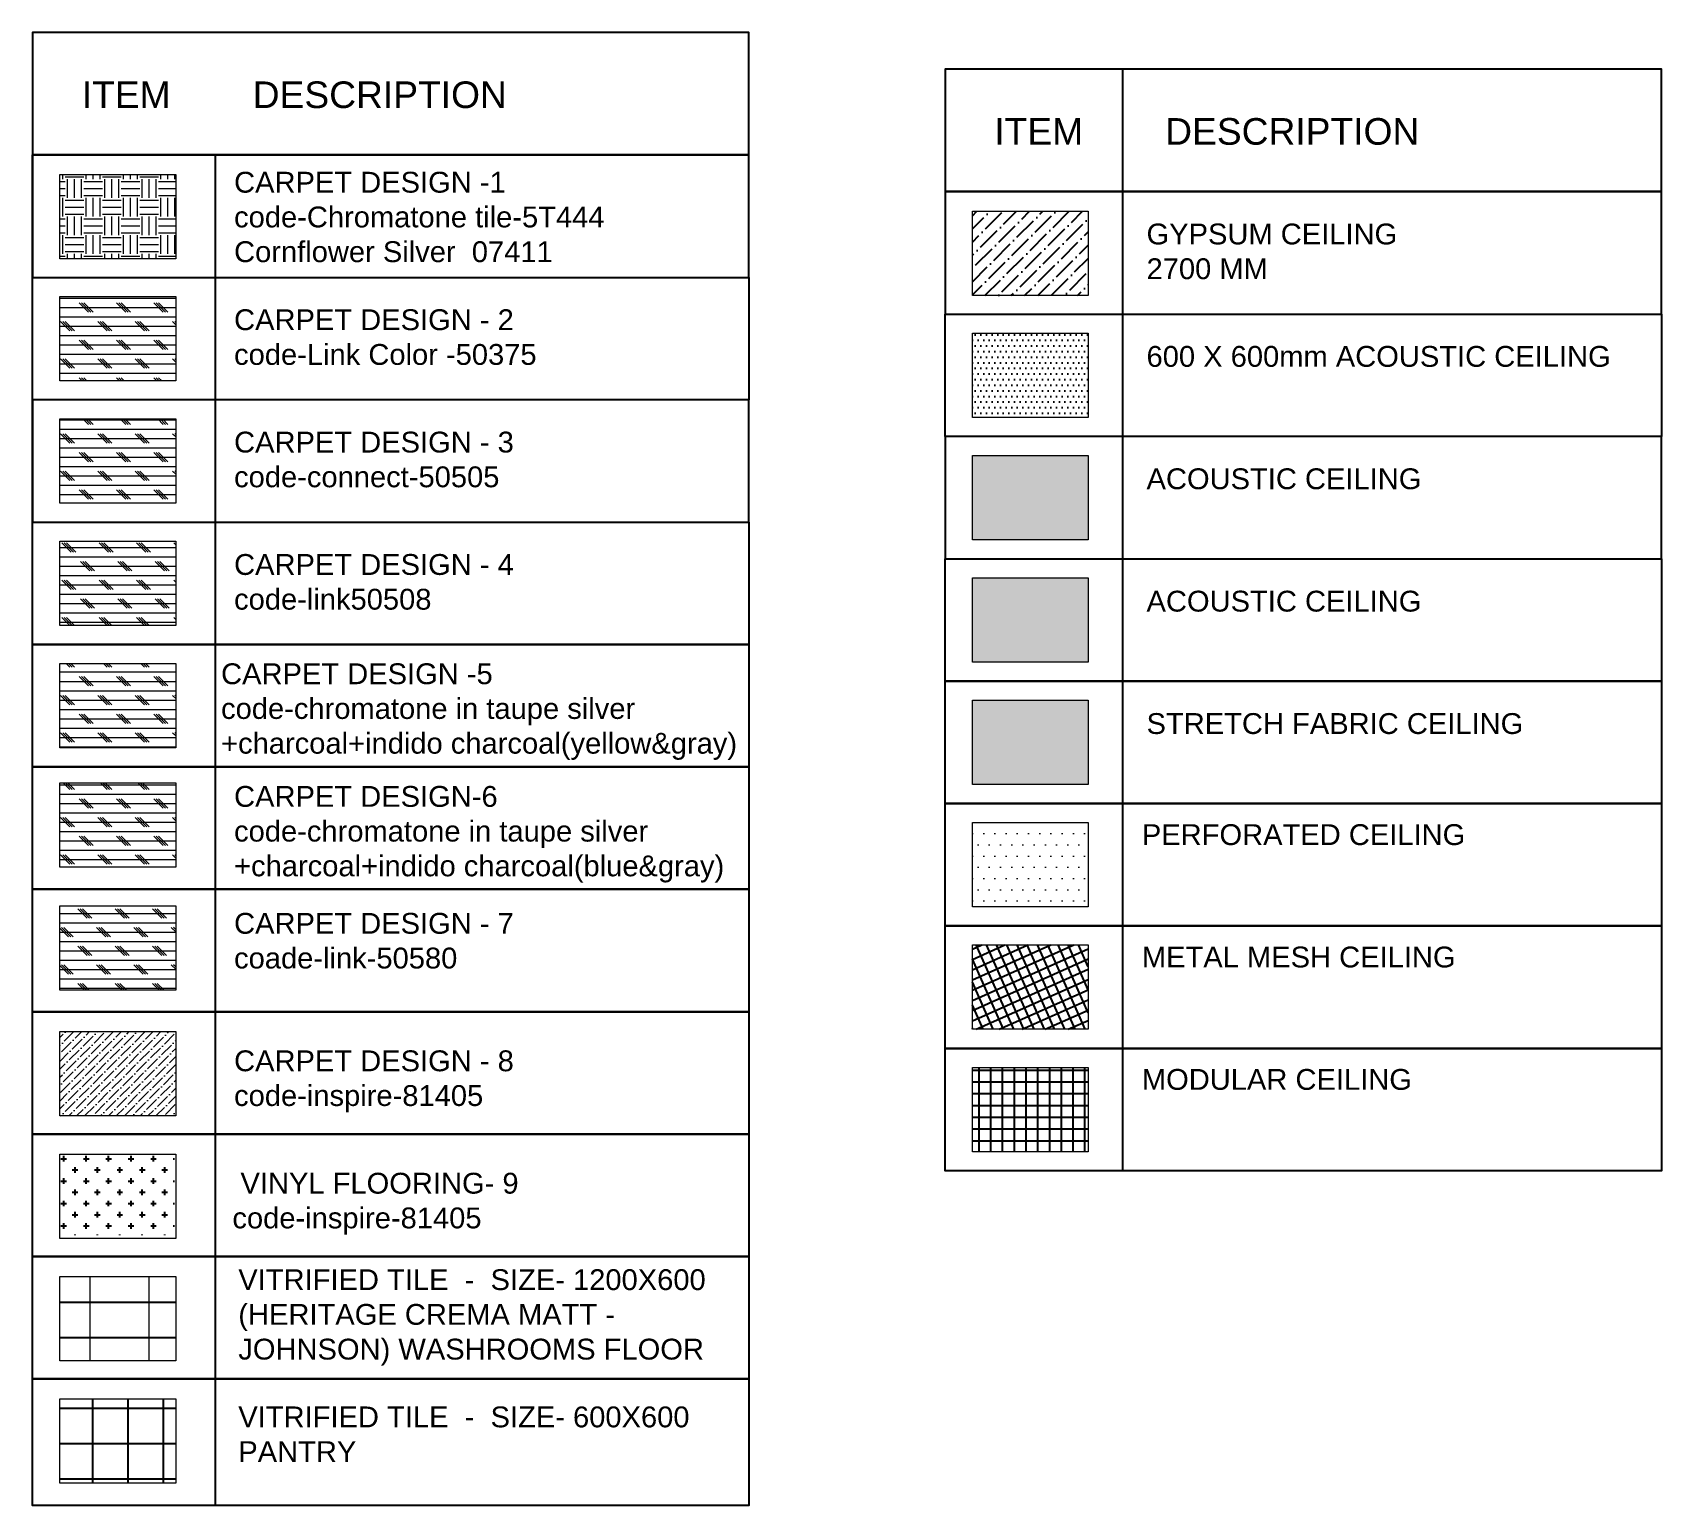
# Model space of a CAD drawing. Header units: millimetres. Extents: x 263321 to 4958806, y 33647 to 987811.
# Drawn here: x 2444708 to 2472388, y 457381 to 482406 of the extents above; entities that cross this region are included whole.
import ezdxf

# ---------------------------------------------------------------- set-up
doc = ezdxf.new("R2010")
doc.units = ezdxf.units.MM
for name, color, linetype, lineweight in [('A-FURN-MODULAR-', 6, 'Continuous', 9), ('FL-FF', 252, 'Continuous', 5), ('TOA-FC-PERFORATED', 250, 'Continuous', 5), ('TOA-FL-CPT-4', 8, 'Continuous', 5), ('TOA-FL-SVF', 252, 'Continuous', 5), ('TOA-FL-TEXT', 3, 'Continuous', 5), ('TOA-FL-TILE-4', 8, 'Continuous', 5), ('TOA-FL-VT-1', 252, 'Continuous', 5)]:
    doc.layers.add(name, color=color, linetype=linetype, lineweight=lineweight)
for name, color, linetype in [('CEILING TOA', 7, 'Continuous'), ('CH - MAN', 8, 'Continuous'), ('FLOORING TOA', 7, 'Continuous')]:
    doc.layers.add(name, color=color, linetype=linetype)
doc.styles.add('ARIAL', font='arial.ttf')
pattern_1 = [(0, (84331.25, 1165.1), (0, 158.75), []), (135, (84410.62, 1085.73), (-317.50014, -317.50014), [224.5065, -224.5065]), (135, (84450.3, 1085.73), (-317.50014, -317.50014), [224.5065, -224.5065]), (135, (84490, 1085.73), (-317.50014, -317.50014), [224.5065, -224.5065])]

msp = doc.modelspace()

# ---------------------------------------------------------------- hatches: boundary and pattern name
at = {"layer": 'A-FURN-MODULAR-', "true_color": 0xc7c8ca}
h = msp.add_hatch(dxfattribs=at)
h.set_pattern_fill('EARTH', color=9, scale=50)
h.set_pattern_definition([(0, (84331.25, 1165.1), (317.5, 317.5), [317.5, -317.5]), (0, (84331.25, 1284.16), (317.5, 317.5), [317.5, -317.5]), (0, (84331.25, 1403.23), (317.5, 317.5), [317.5, -317.5]), (90, (84370.94, 1442.9), (-317.5, 317.5), [317.5, -317.5]), (90, (84490, 1442.9), (-317.5, 317.5), [317.5, -317.5]), (90, (84609.06, 1442.9), (-317.5, 317.5), [317.5, -317.5])])
h.paths.add_polyline_path([(2445172.2, 479992.1), (2447141.6, 479992.1), (2447141.6, 478559.1), (2445172.2, 478559.1)])
at = {"layer": 'A-FURN-MODULAR-'}
h = msp.add_hatch(dxfattribs=at)
h.set_pattern_fill('CORK', color=4, scale=50)
h.set_pattern_definition(pattern_1)
h.paths.add_polyline_path([(2445172.2, 477923.7), (2447141.6, 477923.7), (2447141.6, 476490.7), (2445172.2, 476490.7)])
at = {"layer": 'A-FURN-MODULAR-', "true_color": 0xf1eb1f}
h = msp.add_hatch(dxfattribs=at)
h.set_pattern_fill('CORK', color=2, scale=50)
h.set_pattern_definition(pattern_1)
h.paths.add_polyline_path([(2445172.2, 475844.2), (2447141.6, 475844.2), (2447141.6, 474411.2), (2445172.2, 474411.2)])
at = {"layer": 'A-FURN-MODULAR-', "true_color": 0x2776bb}
h = msp.add_hatch(dxfattribs=at)
h.set_pattern_fill('CORK', color=152, scale=50)
h.set_pattern_definition(pattern_1)
h.paths.add_polyline_path([(2445172.2, 471685.2), (2447141.6, 471685.2), (2447141.6, 470252.2), (2445172.2, 470252.2)])
at = {"layer": 'A-FURN-MODULAR-', "true_color": 0x136734}
h = msp.add_hatch(dxfattribs=at)
h.set_pattern_fill('CORK', color=116, scale=50)
h.set_pattern_definition([(0, (84331.25, 13692.69), (0, 158.75), []), (135, (84410.62, 13613.3), (-317.50014, -317.50014), [224.5065, -224.5065]), (135, (84450.3, 13613.3), (-317.50014, -317.50014), [224.5065, -224.5065]), (135, (84490, 13613.3), (-317.50014, -317.50014), [224.5065, -224.5065])])
h.paths.add_polyline_path([(2445172.2, 469656.3), (2447141.6, 469656.3), (2447141.6, 468223.3), (2445172.2, 468223.3)])
at = {"layer": 'A-FURN-MODULAR-', "true_color": 0xa953a0}
h = msp.add_hatch(dxfattribs=at)
h.set_pattern_fill('CORK', color=215, scale=50)
h.set_pattern_definition([(0, (66846.18, 12778.65), (0, 158.75), []), (135, (66925.55, 12699.28), (-317.50014, -317.50014), [224.5065, -224.5065]), (135, (66965.24, 12699.28), (-317.50014, -317.50014), [224.5065, -224.5065]), (135, (67004.93, 12699.28), (-317.50014, -317.50014), [224.5065, -224.5065])])
h.paths.add_polyline_path([(2445172.2, 467566.9), (2447141.6, 467566.9), (2447141.6, 466133.8), (2445172.2, 466133.8)])
h = msp.add_hatch(dxfattribs=at)
h.set_pattern_fill('ANSI36', color=215, scale=30)
h.set_pattern_definition([(45, (87526.06, 54558.1), (50.5139407, 185.2177825), [238.125, -47.625, 0, -47.625])])
h.paths.add_polyline_path([(2445172.2, 465431.2), (2447141.6, 465431.2), (2447141.6, 463998.1), (2445172.2, 463998.1)])
at = {"layer": 'CEILING TOA', "true_color": 0x939598}
h = msp.add_hatch(dxfattribs=at)
h.set_pattern_fill('ANSI36', color=252, scale=50)
h.set_pattern_definition([(45, (78943.95, 56603.63), (84.189901, 308.696304), [396.875, -79.375, 0, -79.375])])
h.paths.add_polyline_path([(2460678, 479369), (2462647.4, 479369), (2462647.4, 477935.9), (2460678, 477935.9)])
h = msp.add_hatch(dxfattribs=at)
h.set_pattern_fill('DOTS', color=252, scale=60)
h.set_pattern_definition([(0, (1991.89, 23977.91), (47.625, 95.25), [0, -95.25])])
h.paths.add_polyline_path([(2460678, 477300.6), (2462647.4, 477300.6), (2462647.4, 475867.6), (2460678, 475867.6)])
at = {"layer": 'CEILING TOA', "true_color": 0x7aafdf}
h = msp.add_hatch(color=143, dxfattribs=at)
h.dxf.hatch_style = 1
h.paths.add_polyline_path([(2460678, 475221.1), (2462647.4, 475221.1), (2462647.4, 473788.1), (2460678, 473788.1)])
at = {"layer": 'CEILING TOA', "true_color": 0x939598}
h = msp.add_hatch(color=252, dxfattribs=at)
h.dxf.hatch_style = 1
h.paths.add_polyline_path([(2460678, 473141.6), (2462647.4, 473141.6), (2462647.4, 471708.6), (2460678, 471708.6)])
at = {"layer": 'CEILING TOA'}
h = msp.add_hatch(color=252, dxfattribs=at)
h.dxf.hatch_style = 1
h.set_gradient(color1=(147, 149, 152), color2=(199, 200, 202), name='CYLINDER')
h.paths.add_polyline_path([(2460678, 471062.1), (2462647.4, 471062.1), (2462647.4, 469629.1), (2460678, 469629.1)])
at = {"layer": 'CEILING TOA', "true_color": 0x939598}
h = msp.add_hatch(dxfattribs=at)
h.set_pattern_fill('NET', color=252, scale=50, angle=24)
h.set_pattern_definition([(24, (1991.89, 23977.91), (-64.569442, 145.025341), []), (114, (1991.89, 23977.91), (-145.025341, -64.569442), [])])
h.paths.add_polyline_path([(2460678, 466903.1), (2462647.4, 466903.1), (2462647.4, 465470.1), (2460678, 465470.1)])
h = msp.add_hatch(dxfattribs=at)
h.set_pattern_fill('_USER', color=252, scale=200, double=1, pattern_type=0)
h.set_pattern_definition([(0, (1991.9, 23977.9), (0, 200), []), (90, (1991.9, 23977.9), (-200, 1e-14), [])])
h.paths.add_polyline_path([(2460678, 464823.6), (2462647.4, 464823.6), (2462647.4, 463390.6), (2460678, 463390.6)])
at = {"layer": 'CH - MAN', "true_color": 0x939598}
h = msp.add_hatch(dxfattribs=at)
h.set_pattern_fill('_USER', color=252, scale=600, pattern_type=0)
h.set_pattern_definition([(0, (8529.8, 16234.8), (0, 600), [])])
h.paths.add_polyline_path([(2447141.6, 461272.1), (2445172.2, 461272.1), (2445172.2, 459839.1), (2447141.6, 459839.1)])
h = msp.add_hatch(dxfattribs=at)
h.set_pattern_fill('_USER', color=252, scale=600, double=1, pattern_type=0)
h.set_pattern_definition([(0, (8529.8, 16234.8), (0, 600), []), (90, (8529.8, 16234.8), (-600, 4e-14), [])])
h.paths.add_polyline_path([(2447141.6, 459192.6), (2445172.2, 459192.6), (2445172.2, 457759.6), (2447141.6, 457759.6)])
at = {"layer": 'FLOORING TOA', "true_color": 0x939598}
h = msp.add_hatch(dxfattribs=at)
h.set_pattern_fill('CROSS', color=252, scale=30, double=1)
h.set_pattern_definition([(0, (8505.32, 21121.67), (190.5, 190.5), [95.25, -285.75]), (90, (8552.94, 21074.05), (-190.5, 190.5), [95.25, -285.75])])
h.paths.add_polyline_path([(2445147.7, 463406.5), (2447117.1, 463406.5), (2447117.1, 461973.5), (2445147.7, 461973.5)])
at = {"layer": 'TOA-FC-PERFORATED', "true_color": 0x939598}
h = msp.add_hatch(dxfattribs=at)
h.set_pattern_fill('DOTS', color=252, scale=120)
h.set_pattern_definition([(0, (1991.9, 23977.91), (95.25, 190.5), [0, -190.5])])
h.paths.add_polyline_path([(2460678, 468982.6), (2462647.4, 468982.6), (2462647.4, 467549.6), (2460678, 467549.6)])
at = {"layer": 'TOA-FL-CPT-4'}
h = msp.add_hatch(dxfattribs=at)
h.set_pattern_fill('CORK', color=181, scale=50)
h.set_pattern_definition([(0, (87526.06, 54558.1), (0, 158.75), []), (135, (87605.43, 54478.72), (-317.50014, -317.50014), [224.5065, -224.5065]), (135, (87645.1, 54478.72), (-317.50014, -317.50014), [224.5065, -224.5065]), (135, (87684.8, 54478.72), (-317.50014, -317.50014), [224.5065, -224.5065])])
h.paths.add_polyline_path([(2445172.2, 473764.7), (2447141.6, 473764.7), (2447141.6, 472331.7), (2445172.2, 472331.7)])
at = {"layer": 'TOA-FL-TILE-4'}
h = msp.add_hatch(dxfattribs=at)
h.set_pattern_fill('_USER', color=253, scale=1000, angle=90, pattern_type=0)
h.set_pattern_definition([(90, (2329688.3, 313944.5), (-1000, 6e-14), [])])
h.paths.add_polyline_path([(2445172.2, 461272.1), (2447141.6, 461272.1), (2447141.6, 459839.1), (2445172.2, 459839.1)])

# ---------------------------------------------------------------- linework, layer by layer
at = {"color": 9}
msp.add_line((2463230.8, 481782.8), (2463230.8, 463067.3), dxfattribs=at)
at = {"color": 9, "elevation": 0}
for points in [[(2444708.1, 480326.4), (2456881.8, 480326.4), (2456881.8, 482405.9), (2444708.1, 482405.9)], [(2460213.9, 479703.3), (2472387.6, 479703.3), (2472387.6, 481782.8), (2460213.9, 481782.8)], [(2444708.1, 478246.9), (2456881.8, 478246.9), (2456881.8, 480326.4), (2444708.1, 480326.4)], [(2460213.9, 477623.8), (2472387.6, 477623.8), (2472387.6, 479703.3), (2460213.9, 479703.3)], [(2444708.1, 478246.9), (2456881.8, 478246.9), (2456881.8, 476167.4), (2444708.1, 476167.4)], [(2460213.9, 477623.8), (2472387.6, 477623.8), (2472387.6, 475544.3), (2460213.9, 475544.3)], [(2444708.1, 474087.9), (2456881.8, 474087.9), (2456881.8, 476167.4), (2444708.1, 476167.4)], [(2460213.9, 473464.8), (2472387.6, 473464.8), (2472387.6, 475544.3), (2460213.9, 475544.3)], [(2444708.1, 474087.9), (2456881.8, 474087.9), (2456881.8, 472008.4), (2444708.1, 472008.4)], [(2460213.9, 473464.8), (2472387.6, 473464.8), (2472387.6, 471385.3), (2460213.9, 471385.3)], [(2444708.1, 472008.4), (2456881.8, 472008.4), (2456881.8, 469928.9), (2444708.1, 469928.9)], [(2460213.9, 471385.3), (2472387.6, 471385.3), (2472387.6, 469305.8), (2460213.9, 469305.8)], [(2444708.1, 469928.9), (2456881.8, 469928.9), (2456881.8, 467849.4), (2444708.1, 467849.4)], [(2460213.9, 469305.8), (2472387.6, 469305.8), (2472387.6, 467226.3), (2460213.9, 467226.3)], [(2444708.1, 467849.4), (2456881.8, 467849.4), (2456881.8, 465769.9), (2444708.1, 465769.9)], [(2460213.9, 467226.3), (2472387.6, 467226.3), (2472387.6, 465146.8), (2460213.9, 465146.8)], [(2444708.1, 465769.9), (2456881.8, 465769.9), (2456881.8, 463690.4), (2444708.1, 463690.4)], [(2460213.9, 465146.8), (2472387.6, 465146.8), (2472387.6, 463067.3), (2460213.9, 463067.3)], [(2444708.1, 463690.4), (2456881.8, 463690.4), (2456881.8, 461610.9), (2444708.1, 461610.9)], [(2444708.1, 461610.9), (2456881.8, 461610.9), (2456881.8, 459531.4), (2444708.1, 459531.4)], [(2444708.1, 459531.4), (2456881.8, 459531.4), (2456881.8, 457380.9), (2444708.1, 457380.9)]]:
    msp.add_lwpolyline(points, close=True, dxfattribs=at)
at = {"layer": 'CH - MAN', "elevation": 0}
msp.add_lwpolyline([(2444708.1, 480326.4), (2447810.3, 480326.4), (2447810.3, 457380.9), (2444708.1, 457380.9)], close=True, dxfattribs=at)
at = {"layer": 'FL-FF', "elevation": 0}
msp.add_lwpolyline([(2445172.2, 469656.3), (2447141.6, 469656.3), (2447141.6, 468223.3), (2445172.2, 468223.3)], close=True, dxfattribs=at)
at = {"layer": 'TOA-FL-SVF', "elevation": 0}
for points in [[(2445172.2, 479992.1), (2447141.6, 479992.1), (2447141.6, 478559.1), (2445172.2, 478559.1)], [(2460678, 479369), (2462647.4, 479369), (2462647.4, 477935.9), (2460678, 477935.9)], [(2445172.2, 477923.7), (2447141.6, 477923.7), (2447141.6, 476490.7), (2445172.2, 476490.7)], [(2460678, 477300.6), (2462647.4, 477300.6), (2462647.4, 475867.6), (2460678, 475867.6)], [(2445172.2, 475844.2), (2447141.6, 475844.2), (2447141.6, 474411.2), (2445172.2, 474411.2)], [(2460678, 475221.1), (2462647.4, 475221.1), (2462647.4, 473788.1), (2460678, 473788.1)]]:
    msp.add_lwpolyline(points, close=True, dxfattribs=at)
at = {"layer": 'TOA-FL-VT-1', "elevation": 0}
for points in [[(2445172.2, 473764.7), (2447141.6, 473764.7), (2447141.6, 472331.7), (2445172.2, 472331.7)], [(2460678, 473141.6), (2462647.4, 473141.6), (2462647.4, 471708.6), (2460678, 471708.6)], [(2445172.2, 471685.2), (2447141.6, 471685.2), (2447141.6, 470252.2), (2445172.2, 470252.2)], [(2460678, 471062.1), (2462647.4, 471062.1), (2462647.4, 469629.1), (2460678, 469629.1)], [(2460678, 468982.6), (2462647.4, 468982.6), (2462647.4, 467549.6), (2460678, 467549.6)], [(2445172.2, 467566.9), (2447141.6, 467566.9), (2447141.6, 466133.8), (2445172.2, 466133.8)], [(2460678, 466903.1), (2462647.4, 466903.1), (2462647.4, 465470.1), (2460678, 465470.1)], [(2445172.2, 465431.2), (2447141.6, 465431.2), (2447141.6, 463998.1), (2445172.2, 463998.1)], [(2460678, 464823.6), (2462647.4, 464823.6), (2462647.4, 463390.6), (2460678, 463390.6)], [(2445172.2, 463351.6), (2447141.6, 463351.6), (2447141.6, 461918.6), (2445172.2, 461918.6)], [(2445172.2, 461272.1), (2447141.6, 461272.1), (2447141.6, 459839.1), (2445172.2, 459839.1)], [(2445172.2, 459192.6), (2447141.6, 459192.6), (2447141.6, 457759.6), (2445172.2, 457759.6)]]:
    msp.add_lwpolyline(points, close=True, dxfattribs=at)

# ---------------------------------------------------------------- texts
at = {"layer": 'TOA-FL-TEXT', "color": 0, "attachment_point": 1, "style": 'ARIAL'}
for s, insert, char_height, width in [('ITEM', (2445545, 481576), 452.39, 1307.176), ('DESCRIPTION', (2448449, 481576), 452.389, 1307.176), ('ITEM', (2461050.8, 480952.9), 452.39, 1307.176), ('DESCRIPTION', (2463954.8, 480952.9), 452.389, 1307.176), ('CARPET DESIGN -1 \\Pcode-Chromatone tile-5T444\\PCornflower Silver  07411', (2448132.2, 480040.3), 354.044, 8723.528), ('GYPSUM CEILING\\P2700 MM', (2463638, 479160.7), 354.044, 8723.528), ('CARPET DESIGN - 2\\Pcode-Link Color -50375', (2448132.2, 477704.3), 354.044, 8723.528), ('600 X 600mm ACOUSTIC CEILING', (2463638, 477081.2), 354.044, 8723.528), ('CARPET DESIGN - 3 \\Pcode-connect-50505', (2448132.2, 475624.8), 354.044, 8723.528), ('ACOUSTIC CEILING ', (2463638, 475001.7), 354.044, 8723.528), ('CARPET DESIGN - 4\\Pcode-link50508', (2448132.2, 473545.3), 354.044, 8723.528), ('ACOUSTIC CEILING ', (2463638, 472922.2), 354.044, 8723.528), ('CARPET DESIGN -5\\Pcode-chromatone in taupe silver +charcoal+indido charcoal(yellow&gray)', (2447911.2, 471688.6), 354.044, 9483.859), ('STRETCH FABRIC CEILING', (2463638, 470842.7), 354.044, 8723.528), ('CARPET DESIGN-6\\Pcode-chromatone in taupe silver +charcoal+indido charcoal(blue&gray)', (2448132.2, 469604.8), 354.044, 10732.501), ('PERFORATED CEILING ', (2463558.6, 468955.2), 354.044, 8723.528), ('CARPET DESIGN - 7\\Pcoade-link-50580', (2448132.2, 467448.2), 354.044, 8723.528), ('METAL MESH CEILING ', (2463558.6, 466875.7), 354.044, 8723.528), ('CARPET DESIGN - 8\\Pcode-inspire-81405', (2448132.2, 465112), 354.044, 8723.528), ('MODULAR CEILING ', (2463558.6, 464796.2), 354.044, 8723.528), (' VINYL FLOORING- 9\\Pcode-inspire-81405', (2448103.5, 463032.5), 354.044, 8723.528), ('VITRIFIED TILE  -  SIZE- 1200X600 \\P(HERITAGE CREMA MATT - JOHNSON) WASHROOMS FLOOR\\P ', (2448204, 461393.7, 0), 354.044, 8723.528), ('VITRIFIED TILE  -  SIZE- 600X600 \\PPANTRY ', (2448204, 459061.6, 0), 354.044, 8723.528)]:
    msp.add_mtext(s, dxfattribs=dict(at, insert=insert, char_height=char_height, width=width))

doc.saveas('drawing.dxf')
